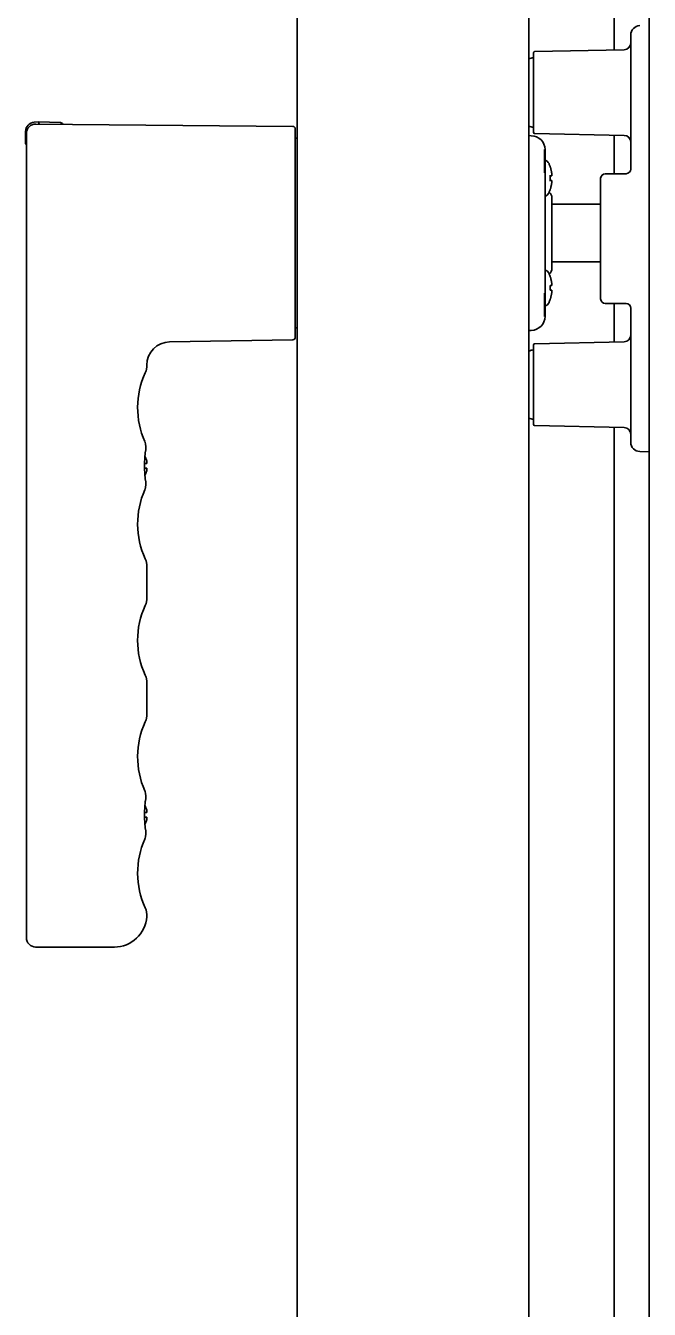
# Model space of a CAD drawing. Extents: x 6569 to 10251, y -294 to 3435.
# Drawn here: x 7355 to 7489.6, y 1547.7 to 1824.6 of the extents above; entities that cross this region are included whole.
import ezdxf

# ---------------------------------------------------------------- set-up
doc = ezdxf.new("R2010")
doc.units = 0
doc.header["$LTSCALE"] = 5
doc.layers.add('1', color=7, linetype='CONTINUOUS', true_color=0xffffff)

msp = doc.modelspace()

# ---------------------------------------------------------------- linework, layer by layer
at = {"layer": '1', "color": 7, "linetype": 'Continuous', "lineweight": 35}
for p, q in [((7413.56, 1333.58), (7413.56, 2226.08)), ((7463.56, 1333.58), (7463.56, 2226.08)), ((7489.56, 1277.43), (7489.56, 2228.33)), ((7481.96, 1819.31), (7481.96, 2192.26)), ((7485.56, 1817.56), (7485.56, 1822.56)), ((7484.13, 1819.36), (7464.8, 1818.95)), ((7464.56, 1801.55), (7464.56, 1818.7)), ((7485.56, 1793.63), (7485.56, 1817.56)), ((7357.76, 1803.83), (7356.84, 1803.75)), ((7357.18, 1803.32), (7412.67, 1802.83)), ((7357.76, 1803.83), (7362.53, 1803.66)), ((7355.01, 1801.75), (7355.01, 1799.12)), ((7355.16, 1627.83), (7355.16, 1801.32)), ((7413.16, 1802.33), (7413.16, 1783.9)), ((7463.56, 1800.83), (7464.1, 1800.82)), ((7464.8, 1801.3), (7484.13, 1800.9)), ((7481.96, 1792.63), (7481.96, 1800.94)), ((7466.96, 1797.82), (7466.96, 1792.82)), ((7467.06, 1797.82), (7467.06, 1792.82)), ((7468.18, 1794.17), (7468.16, 1794.17)), ((7467.06, 1792.82), (7467.06, 1779.83)), ((7479.06, 1791.63), (7479.06, 1765.63)), ((7483.01, 1792.63), (7480.06, 1792.63)), ((7483.01, 1792.63), (7484.56, 1792.63)), ((7468.16, 1789.17), (7468.18, 1789.17)), ((7468.56, 1779.83), (7468.56, 1787.43)), ((7479.06, 1786.03), (7468.56, 1786.03)), ((7413.16, 1783.9), (7413.16, 1775.78)), ((7467.06, 1779.83), (7467.06, 1766.83)), ((7468.56, 1779.83), (7468.56, 1772.22)), ((7413.16, 1775.78), (7413.16, 1757.32)), ((7468.56, 1773.63), (7479.06, 1773.63)), ((7468.18, 1770.48), (7468.16, 1770.48)), ((7466.96, 1766.83), (7466.96, 1761.83)), ((7467.06, 1766.83), (7467.06, 1761.83)), ((7468.16, 1765.48), (7468.18, 1765.48)), ((7483.01, 1764.63), (7480.06, 1764.63)), ((7481.96, 1756.31), (7481.96, 1764.63)), ((7484.56, 1764.63), (7483.01, 1764.63)), ((7485.56, 1739.69), (7485.56, 1763.63)), ((7464.1, 1758.83), (7463.56, 1758.83)), ((7412.67, 1756.82), (7386.07, 1756.35)), ((7464.56, 1738.55), (7464.56, 1755.7)), ((7484.13, 1756.36), (7464.8, 1755.95)), ((7485.56, 1734.7), (7485.56, 1739.69)), ((7464.8, 1738.3), (7484.13, 1737.9)), ((7481.96, 1367.26), (7481.96, 1737.94)), ((7380.73, 1734.83), (7380.75, 1734.77)), ((7380.76, 1734.75), (7380.75, 1734.77)), ((7380.8, 1734.64), (7380.76, 1734.75)), ((7380.88, 1734.33), (7380.8, 1734.64)), ((7380.95, 1733.7), (7380.87, 1734.34)), ((7380.91, 1733.1), (7380.95, 1733.7)), ((7380.75, 1731.67), (7380.75, 1731.68)), ((7380.75, 1731.67), (7380.75, 1731.68)), ((7380.91, 1733.1), (7380.91, 1733.1)), ((7380.91, 1733.1), (7380.91, 1733.1)), ((7489.56, 1732.63), (7487.49, 1732.7)), ((7380.66, 1730.13), (7381.16, 1730.13)), ((7380.66, 1729.13), (7380.66, 1729.63)), ((7381.16, 1729.13), (7380.66, 1729.13)), ((7380.75, 1727.57), (7380.75, 1727.58)), ((7380.75, 1727.57), (7380.75, 1727.58)), ((7380.87, 1724.92), (7380.88, 1724.93)), ((7380.91, 1726.15), (7380.91, 1726.16)), ((7380.73, 1724.42), (7380.75, 1724.48)), ((7380.75, 1724.48), (7380.78, 1724.58)), ((7380.78, 1724.58), (7380.8, 1724.62)), ((7381.16, 1707.91), (7381.16, 1701.14)), ((7381.16, 1682.81), (7381.16, 1676.04)), ((7380.73, 1659.53), (7380.75, 1659.47)), ((7380.76, 1659.45), (7380.75, 1659.47)), ((7380.76, 1659.45), (7380.75, 1659.47)), ((7380.8, 1659.34), (7380.76, 1659.45)), ((7380.88, 1659.03), (7380.8, 1659.34)), ((7380.95, 1658.4), (7380.87, 1659.04)), ((7380.75, 1656.37), (7380.75, 1656.38)), ((7380.75, 1656.37), (7380.75, 1656.38)), ((7380.82, 1657.13), (7380.91, 1657.8)), ((7380.91, 1657.8), (7380.95, 1658.4)), ((7380.91, 1657.8), (7380.91, 1657.8)), ((7380.91, 1657.8), (7380.91, 1657.8)), ((7380.66, 1654.83), (7381.16, 1654.83)), ((7380.66, 1653.83), (7380.66, 1654.33)), ((7381.16, 1653.83), (7380.66, 1653.83)), ((7380.75, 1652.27), (7380.75, 1652.28)), ((7380.75, 1652.27), (7380.75, 1652.28)), ((7380.91, 1650.85), (7380.91, 1650.86)), ((7380.91, 1650.85), (7380.91, 1650.86)), ((7380.73, 1649.12), (7380.75, 1649.18)), ((7380.75, 1649.18), (7380.78, 1649.28)), ((7380.78, 1649.28), (7380.8, 1649.32)), ((7380.87, 1649.62), (7380.88, 1649.63)), ((7374.16, 1625.83), (7357.16, 1625.83))]:
    msp.add_line(p, q, dxfattribs=at)
for points in [[(7380.8, 1749.68), (7380.98, 1750.13), (7381.14, 1750.89), (7381.16, 1751.34)], [(7380.91, 1733.1), (7380.95, 1733.68), (7380.88, 1734.33)], [(7380.82, 1726.82), (7380.72, 1727.86), (7380.66, 1729.02), (7380.66, 1730.2), (7380.72, 1731.36), (7380.82, 1732.41), (7380.91, 1733.1)], [(7380.91, 1726.16), (7380.82, 1726.84), (7380.77, 1727.31)], [(7380.8, 1724.62), (7380.87, 1724.91), (7380.95, 1725.56), (7380.91, 1726.15)], [(7380.88, 1724.93), (7380.95, 1725.58), (7380.91, 1726.15)], [(7381.16, 1707.91), (7381.14, 1708.37), (7380.98, 1709.13), (7380.8, 1709.58)], [(7380.8, 1699.48), (7380.98, 1699.93), (7381.14, 1700.69), (7381.16, 1701.14)], [(7381.16, 1682.81), (7381.14, 1683.27), (7380.98, 1684.03), (7380.8, 1684.48)], [(7380.8, 1674.38), (7380.98, 1674.83), (7381.14, 1675.59), (7381.16, 1676.04)], [(7380.91, 1657.8), (7380.95, 1658.38), (7380.88, 1659.03)], [(7380.82, 1651.52), (7380.72, 1652.56), (7380.66, 1653.72), (7380.66, 1654.9), (7380.72, 1656.06), (7380.82, 1657.11), (7380.91, 1657.8)], [(7380.91, 1650.86), (7380.82, 1651.54), (7380.77, 1652.01)], [(7380.8, 1649.32), (7380.87, 1649.61), (7380.95, 1650.26), (7380.91, 1650.85)], [(7380.88, 1649.63), (7380.95, 1650.28), (7380.91, 1650.85)]]:
    msp.add_lwpolyline(points, dxfattribs=at)
for centre, radius, start, end in [((7487.56, 1822.56), 2, 92, 180), ((7484.06, 1820.85), 1.5, 272.5, 0), ((7464.82, 1814.63), 3, 94.891, 114.7456), ((7464.81, 1818.7), 0.25, 92.5, 180), ((7357.01, 1801.75), 2, 95, 180), ((7357.16, 1801.32), 2, 89.5, 180), ((7362.51, 1803.16), 0.5, 12.2164, 88), ((7412.66, 1802.33), 0.5, 0, 89.5), ((7464.82, 1805.63), 3, 245.2544, 265.109), ((7413.56, 1799.85), 0.5, 89.5, 143.13), ((7464.06, 1797.82), 3, 0, 89.25), ((7464.81, 1801.55), 0.25, 180, 267.5), ((7484.06, 1799.4), 1.5, 0, 87.5), ((7355.26, 1799.12), 0.25, 180, 245.9607), ((7466.56, 1794.17), 1.5, 24.7199, 74.3747), ((7461.56, 1791.87), 7, 19.1821, 24.7199), ((7461, 1791.67), 7.18, 359.9988, 3.9947), ((7461, 1791.67), 7.18, 356.0053, 0.0012), ((7480.06, 1791.63), 1, 90, 180), ((7484.56, 1793.63), 1, 270, 0), ((7466.56, 1789.17), 1.5, 289.6339, 335.2801), ((7461.56, 1791.47), 7, 335.2801, 340.8179), ((7467.06, 1787.43), 1.5, 0, 53.1881), ((7467.06, 1772.22), 1.5, 306.8119, 0), ((7466.56, 1770.48), 1.5, 24.7199, 70.3661), ((7461.56, 1768.18), 7, 19.1821, 24.7199), ((7461, 1767.98), 7.18, 359.9988, 3.9947), ((7461, 1767.98), 7.18, 356.0053, 0.0012), ((7466.56, 1765.48), 1.5, 289.6339, 335.2801), ((7461.56, 1767.78), 7, 335.2801, 340.8179), ((7480.06, 1765.63), 1, 180, 270), ((7484.56, 1763.63), 1, 0, 90), ((7464.06, 1761.83), 3, 270.75, 0), ((7413.56, 1759.8), 0.5, 216.87, 270.5), ((7386.16, 1751.36), 5, 91, 180), ((7412.66, 1757.32), 0.5, 271, 0), ((7464.81, 1755.7), 0.25, 92.5, 180), ((7484.06, 1757.85), 1.5, 272.5, 0), ((7464.82, 1751.63), 3, 94.891, 114.7456), ((7397.16, 1742.18), 18, 155.3799, 204.086), ((7464.82, 1742.63), 3, 245.2544, 265.109), ((7464.81, 1738.55), 0.25, 180, 267.5), ((7484.06, 1736.4), 1.5, 0, 87.5), ((7487.56, 1734.7), 2, 180, 268), ((7376.56, 1729.44), 4.75, 26.6813, 28.0074), ((7376.57, 1729.45), 4.74, 25.5402, 26.6812), ((7376.57, 1729.45), 4.74, 24.5722, 25.5402), ((7376.57, 1729.45), 4.73, 23.3175, 24.5722), ((7376.58, 1729.45), 4.73, 22.5474, 23.3174), ((7376.59, 1729.45), 4.72, 21.0025, 22.5476), ((7376.59, 1729.46), 4.72, 20.5181, 21.0023), ((7376.6, 1729.46), 4.7, 18.4656, 20.5187), ((7376.62, 1729.47), 4.68, 17.3773, 18.465), ((7376.64, 1729.47), 4.67, 16.3949, 17.3772), ((7376.67, 1729.48), 4.64, 14.3176, 16.3964), ((7379.17, 1730.37), 2.01, 5.1401, 7.2744), ((7379.19, 1730.38), 1.98, 4.2856, 5.1372), ((7379.21, 1730.38), 1.97, 3.0233, 4.286), ((7379.22, 1730.38), 1.96, 1.9964, 3.0228), ((7379.22, 1730.38), 1.95, 0.9261, 1.9964), ((7379.23, 1730.38), 1.95, 358.8459, 0.9258), ((7376.56, 1729.81), 4.75, 331.9926, 333.3187), ((7376.57, 1729.81), 4.74, 333.3188, 334.4598), ((7376.57, 1729.81), 4.74, 334.4598, 335.4278), ((7376.57, 1729.81), 4.73, 335.4278, 336.6825), ((7376.58, 1729.8), 4.73, 336.6826, 337.4526), ((7376.59, 1729.8), 4.72, 337.4524, 338.9975), ((7376.59, 1729.8), 4.72, 338.9977, 339.4819), ((7376.6, 1729.79), 4.7, 339.4813, 341.5344), ((7376.62, 1729.79), 4.68, 341.535, 342.6227), ((7376.64, 1729.78), 4.67, 342.6228, 343.6051), ((7376.67, 1729.77), 4.64, 343.6036, 345.6824), ((7379.17, 1730.38), 2.01, 352.7259, 354.7415), ((7379.17, 1728.87), 2.01, 5.2585, 7.2741), ((7379.17, 1728.88), 2.01, 352.7256, 354.8598), ((7379.22, 1730.38), 1.96, 357.6234, 358.8455), ((7379.21, 1730.38), 1.96, 356.7841, 357.6235), ((7379.2, 1730.38), 1.97, 355.3984, 356.7833), ((7379.19, 1730.38), 1.98, 354.7442, 355.3991), ((7379.19, 1728.88), 1.98, 4.6009, 5.2558), ((7379.2, 1728.88), 1.97, 3.2167, 4.6016), ((7379.21, 1728.88), 1.96, 2.3765, 3.2159), ((7379.22, 1728.88), 1.95, 1.1545, 2.3767), ((7379.22, 1728.88), 1.95, 358.0037, 359.0738), ((7379.22, 1728.88), 1.96, 356.9771, 358.0037), ((7379.21, 1728.88), 1.97, 355.714, 356.9766), ((7379.19, 1728.88), 1.98, 354.8627, 355.7144), ((7379.23, 1728.88), 1.95, 0.1995, 1.1541), ((7379.23, 1728.88), 1.95, 359.0741, 0.1995), ((7397.16, 1717.08), 18, 155.914, 204.6201), ((7397.16, 1691.98), 18, 155.3799, 204.6201), ((7397.16, 1666.88), 18, 155.3799, 204.086), ((7376.56, 1654.14), 4.75, 26.6813, 28.0074), ((7376.57, 1654.15), 4.74, 25.5402, 26.6812), ((7376.57, 1654.15), 4.74, 24.5722, 25.5402), ((7376.57, 1654.15), 4.73, 23.3175, 24.5722), ((7376.58, 1654.15), 4.73, 22.5474, 23.3174), ((7376.59, 1654.15), 4.72, 21.0025, 22.5476), ((7376.59, 1654.16), 4.72, 20.5181, 21.0023), ((7376.6, 1654.16), 4.7, 18.4656, 20.5187), ((7376.62, 1654.17), 4.68, 17.3773, 18.465), ((7376.6, 1654.49), 4.7, 339.4813, 341.5344), ((7376.62, 1654.49), 4.68, 341.535, 342.6227), ((7376.64, 1654.17), 4.67, 16.3949, 17.3772), ((7376.64, 1654.48), 4.67, 342.6228, 343.6051), ((7376.67, 1654.18), 4.64, 14.3176, 16.3964), ((7376.67, 1654.47), 4.64, 343.6036, 345.6824), ((7379.17, 1655.07), 2.01, 5.1401, 7.2744), ((7379.17, 1655.08), 2.01, 352.7259, 354.7415), ((7379.17, 1653.57), 2.01, 5.2585, 7.2741), ((7379.17, 1653.58), 2.01, 352.7256, 354.8598), ((7379.19, 1655.08), 1.98, 4.2856, 5.1372), ((7379.21, 1655.08), 1.97, 3.0233, 4.286), ((7379.22, 1655.08), 1.96, 1.9964, 3.0228), ((7379.22, 1655.08), 1.95, 0.9261, 1.9964), ((7379.22, 1655.08), 1.96, 357.6234, 358.8455), ((7379.21, 1655.08), 1.96, 356.7841, 357.6235), ((7379.2, 1655.08), 1.97, 355.3984, 356.7833), ((7379.19, 1655.08), 1.98, 354.7442, 355.3991), ((7379.19, 1653.58), 1.98, 4.6009, 5.2558), ((7379.2, 1653.58), 1.97, 3.2167, 4.6016), ((7379.21, 1653.58), 1.96, 2.3765, 3.2159), ((7379.22, 1653.58), 1.95, 1.1545, 2.3767), ((7379.22, 1653.58), 1.95, 358.0037, 359.0738), ((7379.22, 1653.58), 1.96, 356.9771, 358.0037), ((7379.21, 1653.58), 1.97, 355.714, 356.9766), ((7379.19, 1653.58), 1.98, 354.8627, 355.7144), ((7379.23, 1655.08), 1.95, 358.8459, 0.9258), ((7379.23, 1653.58), 1.95, 0.1995, 1.1541), ((7379.23, 1653.58), 1.95, 359.0741, 0.1995), ((7376.56, 1654.51), 4.75, 331.9926, 333.3187), ((7376.57, 1654.51), 4.74, 333.3188, 334.4598), ((7376.57, 1654.51), 4.74, 334.4598, 335.4278), ((7376.57, 1654.51), 4.73, 335.4278, 336.6825), ((7376.58, 1654.5), 4.73, 336.6826, 337.4526), ((7376.59, 1654.5), 4.72, 337.4524, 338.9975), ((7376.59, 1654.5), 4.72, 338.9977, 339.4819), ((7397.16, 1641.78), 18, 155.914, 204.5781), ((7377.16, 1632.63), 4, 356.173, 24.5781), ((7374.16, 1632.83), 7, 270, 356.1708), ((7357.16, 1627.83), 2, 180, 270)]:
    msp.add_arc(centre, radius, start, end, dxfattribs=at)
msp.add_ellipse((7343.69, 1803.82), major_axis=(-14.32, 0.5), ratio=0.034884, start_param=3.142812, end_param=3.196638, dxfattribs=at)
for points, knots in [([(7357.99, 1803.35), (7357.94, 1803.38), (7357.87, 1803.49), (7357.83, 1803.66), (7357.8, 1803.75), (7357.78, 1803.83), (7357.76, 1803.83)], [0, 0, 0, 0, 0.366186, 0.687736, 0.908142, 1, 1, 1, 1]), ([(7468.17, 1768.48), (7468.17, 1768.48), (7468.19, 1768.48), (7468.23, 1768.48), (7468.27, 1768.48), (7468.31, 1768.48), (7468.35, 1768.48), (7468.38, 1768.48), (7468.4, 1768.48), (7468.4, 1768.48)], [0, 0, 0, 0, 0.011587, 0.176323, 0.341058, 0.505794, 0.670529, 0.835265, 1, 1, 1, 1])]:
    msp.add_open_spline(points, degree=3, knots=knots, dxfattribs=at)
for points in [[(7468.5, 1792.67), (7468.5, 1792.74), (7468.48, 1792.86), (7468.45, 1793.06), (7468.41, 1793.25), (7468.37, 1793.44), (7468.33, 1793.62), (7468.28, 1793.81), (7468.22, 1793.99), (7468.18, 1794.11), (7468.16, 1794.17)], [(7468.06, 1792.17), (7468.08, 1792.17), (7468.12, 1792.17), (7468.18, 1792.17), (7468.23, 1792.17), (7468.27, 1792.17), (7468.31, 1792.17), (7468.35, 1792.17), (7468.38, 1792.17), (7468.4, 1792.17), (7468.4, 1792.17)], [(7468.16, 1792.17), (7468.18, 1792.17), (7468.22, 1792.17), (7468.28, 1792.17), (7468.33, 1792.17), (7468.37, 1792.17), (7468.41, 1792.17), (7468.45, 1792.17), (7468.48, 1792.17), (7468.5, 1792.17), (7468.5, 1792.17)], [(7468.5, 1792.17), (7468.51, 1792.2), (7468.51, 1792.24), (7468.51, 1792.31), (7468.51, 1792.38), (7468.51, 1792.46), (7468.51, 1792.53), (7468.51, 1792.6), (7468.51, 1792.65), (7468.5, 1792.67)], [(7468.4, 1791.17), (7468.4, 1791.17), (7468.38, 1791.17), (7468.35, 1791.17), (7468.31, 1791.17), (7468.27, 1791.17), (7468.23, 1791.17), (7468.18, 1791.17), (7468.12, 1791.17), (7468.08, 1791.17), (7468.06, 1791.17)], [(7468.5, 1791.17), (7468.5, 1791.17), (7468.48, 1791.17), (7468.45, 1791.17), (7468.41, 1791.17), (7468.37, 1791.17), (7468.33, 1791.17), (7468.28, 1791.17), (7468.22, 1791.17), (7468.18, 1791.17), (7468.16, 1791.17)], [(7468.16, 1789.17), (7468.18, 1789.23), (7468.22, 1789.35), (7468.28, 1789.53), (7468.33, 1789.72), (7468.37, 1789.91), (7468.41, 1790.09), (7468.45, 1790.29), (7468.48, 1790.48), (7468.5, 1790.61), (7468.5, 1790.67)], [(7468.5, 1790.67), (7468.51, 1790.7), (7468.51, 1790.75), (7468.51, 1790.82), (7468.51, 1790.89), (7468.51, 1790.96), (7468.51, 1791.03), (7468.51, 1791.1), (7468.51, 1791.15), (7468.5, 1791.17)], [(7468.5, 1768.98), (7468.5, 1769.05), (7468.48, 1769.18), (7468.45, 1769.37), (7468.41, 1769.56), (7468.37, 1769.75), (7468.33, 1769.94), (7468.28, 1770.12), (7468.22, 1770.3), (7468.18, 1770.42), (7468.16, 1770.48)], [(7468.16, 1768.48), (7468.18, 1768.48), (7468.22, 1768.48), (7468.28, 1768.48), (7468.33, 1768.48), (7468.37, 1768.48), (7468.41, 1768.48), (7468.45, 1768.48), (7468.48, 1768.48), (7468.5, 1768.48), (7468.5, 1768.48)], [(7468.5, 1767.48), (7468.5, 1767.48), (7468.48, 1767.48), (7468.45, 1767.48), (7468.41, 1767.48), (7468.37, 1767.48), (7468.33, 1767.48), (7468.28, 1767.48), (7468.22, 1767.48), (7468.18, 1767.48), (7468.16, 1767.48)], [(7468.16, 1765.48), (7468.18, 1765.54), (7468.22, 1765.66), (7468.28, 1765.85), (7468.33, 1766.03), (7468.37, 1766.22), (7468.41, 1766.41), (7468.45, 1766.6), (7468.48, 1766.79), (7468.5, 1766.92), (7468.5, 1766.98)], [(7468.5, 1768.48), (7468.51, 1768.51), (7468.51, 1768.55), (7468.51, 1768.63), (7468.51, 1768.7), (7468.51, 1768.77), (7468.51, 1768.84), (7468.51, 1768.91), (7468.51, 1768.96), (7468.5, 1768.98)], [(7468.5, 1766.98), (7468.51, 1767.01), (7468.51, 1767.06), (7468.51, 1767.14), (7468.51, 1767.21), (7468.51, 1767.28), (7468.51, 1767.35), (7468.51, 1767.41), (7468.51, 1767.46), (7468.5, 1767.48)]]:
    msp.add_open_spline(points, degree=3, dxfattribs=at)

doc.saveas('drawing.dxf')
